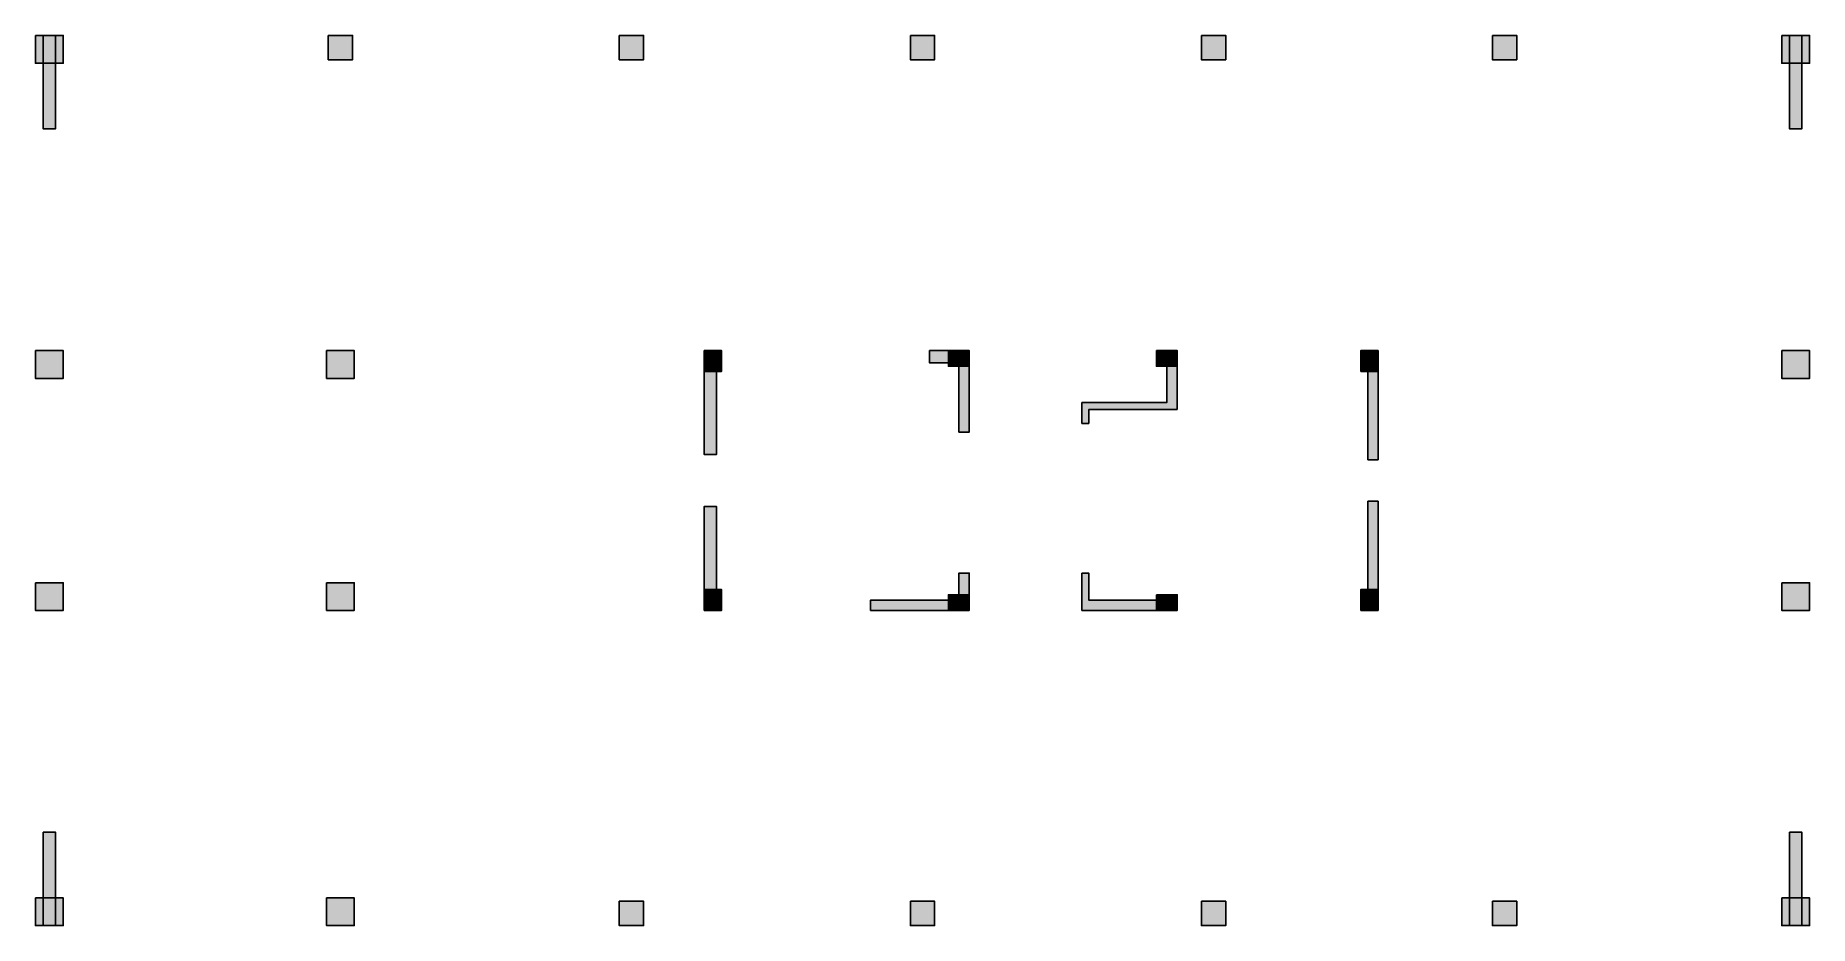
# Model space of a CAD drawing. Header units: millimetres. Extents: x 16700 to 67900, y 91199 to 116899.
import ezdxf

# ---------------------------------------------------------------- set-up
doc = ezdxf.new("R2010")
doc.units = ezdxf.units.MM
doc.header["$LTSCALE"] = 1000
for name, color, linetype in [('S-COLU-HATCH', 30, 'Continuous'), ('S-COLU-LINE1', 6, 'Continuous'), ('S-WALL-LINE1', 12, 'Continuous')]:
    doc.layers.add(name, color=color, linetype=linetype)

msp = doc.modelspace()

# ---------------------------------------------------------------- hatches: boundary and pattern name
at = {"layer": 'S-COLU-HATCH', "ltscale": 0.001}
h = msp.add_hatch(color=0, dxfattribs=at)
h.dxf.hatch_style = 1
h.paths.add_polyline_path([(16700, 116899), (16700, 116099), (17500, 116099), (17500, 116899)])
at = {"layer": 'S-COLU-HATCH'}
h = msp.add_hatch(color=0, dxfattribs=at)
h.dxf.hatch_style = 1
h.paths.add_polyline_path([(16925, 116899), (17275, 116899), (17275, 114199), (16925, 114199)])
at = {"layer": 'S-COLU-HATCH', "ltscale": 0.001}
h = msp.add_hatch(color=0, dxfattribs=at)
h.dxf.hatch_style = 1
h.paths.add_polyline_path([(25150, 116899), (25150, 116199), (25850, 116199), (25850, 116899)])
h = msp.add_hatch(color=0, dxfattribs=at)
h.dxf.hatch_style = 1
h.paths.add_polyline_path([(33550, 116899), (33550, 116199), (34250, 116199), (34250, 116899)])
h = msp.add_hatch(color=0, dxfattribs=at)
h.dxf.hatch_style = 1
h.paths.add_polyline_path([(41950, 116899), (41950, 116199), (42650, 116199), (42650, 116899)])
h = msp.add_hatch(color=0, dxfattribs=at)
h.dxf.hatch_style = 1
h.paths.add_polyline_path([(50350, 116899), (50350, 116199), (51050, 116199), (51050, 116899)])
h = msp.add_hatch(color=0, dxfattribs=at)
h.dxf.hatch_style = 1
h.paths.add_polyline_path([(58750, 116899), (58750, 116199), (59450, 116199), (59450, 116899)])
h = msp.add_hatch(color=0, dxfattribs=at)
h.dxf.hatch_style = 1
h.paths.add_polyline_path([(67100, 116899), (67100, 116099), (67900, 116099), (67900, 116899)])
at = {"layer": 'S-COLU-HATCH'}
h = msp.add_hatch(color=0, dxfattribs=at)
h.dxf.hatch_style = 1
h.paths.add_polyline_path([(67325, 116899), (67675, 116899), (67675, 114199), (67325, 114199)])
at = {"layer": 'S-COLU-HATCH', "ltscale": 0.001}
h = msp.add_hatch(color=0, dxfattribs=at)
h.dxf.hatch_style = 1
h.paths.add_polyline_path([(16700, 107799), (16700, 106999), (17500, 106999), (17500, 107799)])
h = msp.add_hatch(color=0, dxfattribs=at)
h.dxf.hatch_style = 1
h.paths.add_polyline_path([(25100, 107799), (25100, 106999), (25900, 106999), (25900, 107799)])
at = {"layer": 'S-COLU-HATCH'}
h = msp.add_hatch(color=0, dxfattribs=at)
h.dxf.hatch_style = 1
h.paths.add_polyline_path([(36000, 107799), (36000, 107199), (36500, 107199), (36500, 107799)])
h = msp.add_hatch(color=0, dxfattribs=at)
h.dxf.hatch_style = 1
h.paths.add_polyline_path([(36000, 107799), (36000, 104799), (36350, 104799), (36350, 107799)])
h = msp.add_hatch(color=0, dxfattribs=at)
h.dxf.hatch_style = 1
h.paths.add_polyline_path([(42500, 107799), (43650, 107799), (43650, 105449), (43350, 105449), (43350, 107449), (42500, 107449)])
h = msp.add_hatch(color=0, dxfattribs=at)
h.dxf.hatch_style = 1
h.paths.add_polyline_path([(43650, 107799), (43650, 107349), (43050, 107349), (43050, 107799)])
h = msp.add_hatch(color=0, dxfattribs=at)
h.dxf.hatch_style = 1
h.paths.add_polyline_path([(49050, 107799), (49050, 107349), (49650, 107349), (49650, 107799)])
h = msp.add_hatch(color=0, dxfattribs=at)
h.dxf.hatch_style = 1
h.paths.add_polyline_path([(54950, 107199), (54950, 107799), (55450, 107799), (55450, 107199)])
h = msp.add_hatch(color=0, dxfattribs=at)
h.dxf.hatch_style = 1
h.paths.add_polyline_path([(55150, 104649), (55450, 104649), (55450, 107799), (55150, 107799)])
at = {"layer": 'S-COLU-HATCH', "ltscale": 0.001}
h = msp.add_hatch(color=0, dxfattribs=at)
h.dxf.hatch_style = 1
h.paths.add_polyline_path([(67100, 107799), (67100, 106999), (67900, 106999), (67900, 107799)])
at = {"layer": 'S-COLU-HATCH'}
h = msp.add_hatch(color=0, dxfattribs=at)
h.dxf.hatch_style = 1
h.paths.add_polyline_path([(49650, 106099), (47100, 106099), (47100, 105699), (46900, 105699), (46900, 106299), (49350, 106299), (49350, 107349), (49650, 107349)])
h = msp.add_hatch(color=0, dxfattribs=at)
h.dxf.hatch_style = 1
h.paths.add_polyline_path([(55150, 103449), (55450, 103449), (55450, 100299), (55150, 100299)])
h = msp.add_hatch(color=0, dxfattribs=at)
h.dxf.hatch_style = 1
h.paths.add_polyline_path([(36000, 100299), (36000, 103299), (36350, 103299), (36350, 100299)])
at = {"layer": 'S-COLU-HATCH', "ltscale": 0.001}
h = msp.add_hatch(color=0, dxfattribs=at)
h.dxf.hatch_style = 1
h.paths.add_polyline_path([(16700, 101099), (16700, 100299), (17500, 100299), (17500, 101099)])
h = msp.add_hatch(color=0, dxfattribs=at)
h.dxf.hatch_style = 1
h.paths.add_polyline_path([(25100, 101099), (25100, 100299), (25900, 100299), (25900, 101099)])
at = {"layer": 'S-COLU-HATCH'}
h = msp.add_hatch(color=0, dxfattribs=at)
h.dxf.hatch_style = 1
h.paths.add_polyline_path([(36000, 100899), (36000, 100299), (36500, 100299), (36500, 100899)])
h = msp.add_hatch(color=0, dxfattribs=at)
h.dxf.hatch_style = 1
h.paths.add_polyline_path([(40800, 100299), (43650, 100299), (43650, 101374), (43350, 101374), (43350, 100599), (40800, 100599)])
h = msp.add_hatch(color=0, dxfattribs=at)
h.dxf.hatch_style = 1
h.paths.add_polyline_path([(46900, 101374), (46900, 100299), (49050, 100299), (49050, 100599), (47100, 100599), (47100, 101374)])
h = msp.add_hatch(color=0, dxfattribs=at)
h.dxf.hatch_style = 1
h.paths.add_polyline_path([(54950, 100299), (54950, 100899), (55450, 100899), (55450, 100299)])
at = {"layer": 'S-COLU-HATCH', "ltscale": 0.001}
h = msp.add_hatch(color=0, dxfattribs=at)
h.dxf.hatch_style = 1
h.paths.add_polyline_path([(67100, 101099), (67100, 100299), (67900, 100299), (67900, 101099)])
at = {"layer": 'S-COLU-HATCH'}
h = msp.add_hatch(color=0, dxfattribs=at)
h.dxf.hatch_style = 1
h.paths.add_polyline_path([(43650, 100749), (43650, 100299), (43050, 100299), (43050, 100749)])
h = msp.add_hatch(color=0, dxfattribs=at)
h.dxf.hatch_style = 1
h.paths.add_polyline_path([(49050, 100749), (49050, 100299), (49650, 100299), (49650, 100749)])
h = msp.add_hatch(color=0, dxfattribs=at)
h.dxf.hatch_style = 1
h.paths.add_polyline_path([(16925, 93899), (17275, 93899), (17275, 91199), (16925, 91199)])
h = msp.add_hatch(color=0, dxfattribs=at)
h.dxf.hatch_style = 1
h.paths.add_polyline_path([(67325, 93899), (67675, 93899), (67675, 91199), (67325, 91199)])
at = {"layer": 'S-COLU-HATCH', "ltscale": 0.001}
h = msp.add_hatch(color=0, dxfattribs=at)
h.dxf.hatch_style = 1
h.paths.add_polyline_path([(16700, 91999), (16700, 91199), (17500, 91199), (17500, 91999)])
h = msp.add_hatch(color=0, dxfattribs=at)
h.dxf.hatch_style = 1
h.paths.add_polyline_path([(25100, 91999), (25100, 91199), (25900, 91199), (25900, 91999)])
h = msp.add_hatch(color=0, dxfattribs=at)
h.dxf.hatch_style = 1
h.paths.add_polyline_path([(33550, 91899), (33550, 91199), (34250, 91199), (34250, 91899)])
h = msp.add_hatch(color=0, dxfattribs=at)
h.dxf.hatch_style = 1
h.paths.add_polyline_path([(41950, 91899), (41950, 91199), (42650, 91199), (42650, 91899)])
h = msp.add_hatch(color=0, dxfattribs=at)
h.dxf.hatch_style = 1
h.paths.add_polyline_path([(50350, 91899), (50350, 91199), (51050, 91199), (51050, 91899)])
h = msp.add_hatch(color=0, dxfattribs=at)
h.dxf.hatch_style = 1
h.paths.add_polyline_path([(58750, 91899), (58750, 91199), (59450, 91199), (59450, 91899)])
h = msp.add_hatch(color=0, dxfattribs=at)
h.dxf.hatch_style = 1
h.paths.add_polyline_path([(67100, 91999), (67100, 91199), (67900, 91199), (67900, 91999)])

# ---------------------------------------------------------------- linework, layer by layer
at = {"layer": 'S-COLU-LINE1', "linetype": 'ByBlock'}
for points in [[(16700, 116899), (16700, 116099), (17500, 116099), (17500, 116899)], [(25150, 116899), (25150, 116199), (25850, 116199), (25850, 116899)], [(33550, 116899), (33550, 116199), (34250, 116199), (34250, 116899)], [(41950, 116899), (41950, 116199), (42650, 116199), (42650, 116899)], [(50350, 116899), (50350, 116199), (51050, 116199), (51050, 116899)], [(58750, 116899), (58750, 116199), (59450, 116199), (59450, 116899)], [(67100, 116899), (67100, 116099), (67900, 116099), (67900, 116899)], [(16700, 107799), (16700, 106999), (17500, 106999), (17500, 107799)], [(25100, 107799), (25100, 106999), (25900, 106999), (25900, 107799)], [(36000, 107799), (36000, 107199), (36500, 107199), (36500, 107799)], [(43650, 107799), (43650, 107349), (43050, 107349), (43050, 107799)], [(49050, 107799), (49050, 107349), (49650, 107349), (49650, 107799)], [(54950, 107199), (54950, 107799), (55450, 107799), (55450, 107199)], [(67100, 107799), (67100, 106999), (67900, 106999), (67900, 107799)], [(16700, 101099), (16700, 100299), (17500, 100299), (17500, 101099)], [(25100, 101099), (25100, 100299), (25900, 100299), (25900, 101099)], [(36000, 100899), (36000, 100299), (36500, 100299), (36500, 100899)], [(54950, 100299), (54950, 100899), (55450, 100899), (55450, 100299)], [(67100, 101099), (67100, 100299), (67900, 100299), (67900, 101099)], [(43650, 100749), (43650, 100299), (43050, 100299), (43050, 100749)], [(49050, 100749), (49050, 100299), (49650, 100299), (49650, 100749)], [(16700, 91999), (16700, 91199), (17500, 91199), (17500, 91999)], [(25100, 91999), (25100, 91199), (25900, 91199), (25900, 91999)], [(33550, 91899), (33550, 91199), (34250, 91199), (34250, 91899)], [(41950, 91899), (41950, 91199), (42650, 91199), (42650, 91899)], [(50350, 91899), (50350, 91199), (51050, 91199), (51050, 91899)], [(58750, 91899), (58750, 91199), (59450, 91199), (59450, 91899)], [(67100, 91999), (67100, 91199), (67900, 91199), (67900, 91999)]]:
    msp.add_lwpolyline(points, close=True, dxfattribs=at)
at = {"layer": 'S-WALL-LINE1', "linetype": 'ByBlock'}
for points in [[(16925, 116899), (17275, 116899), (17275, 114199), (16925, 114199)], [(67325, 116899), (67675, 116899), (67675, 114199), (67325, 114199)], [(36000, 107799), (36000, 104799), (36350, 104799), (36350, 107799)], [(42500, 107799), (43650, 107799), (43650, 105449), (43350, 105449), (43350, 107449), (42500, 107449)], [(55150, 104649), (55450, 104649), (55450, 107799), (55150, 107799)], [(49650, 106099), (47100, 106099), (47100, 105699), (46900, 105699), (46900, 106299), (49350, 106299), (49350, 107349), (49650, 107349)], [(55150, 103449), (55450, 103449), (55450, 100299), (55150, 100299)], [(36000, 100299), (36000, 103299), (36350, 103299), (36350, 100299)], [(40800, 100299), (43650, 100299), (43650, 101374), (43350, 101374), (43350, 100599), (40800, 100599)], [(46900, 101374), (46900, 100299), (49050, 100299), (49050, 100599), (47100, 100599), (47100, 101374)], [(16925, 93899), (17275, 93899), (17275, 91199), (16925, 91199)], [(67325, 93899), (67675, 93899), (67675, 91199), (67325, 91199)]]:
    msp.add_lwpolyline(points, close=True, dxfattribs=at)

doc.saveas('drawing.dxf')
